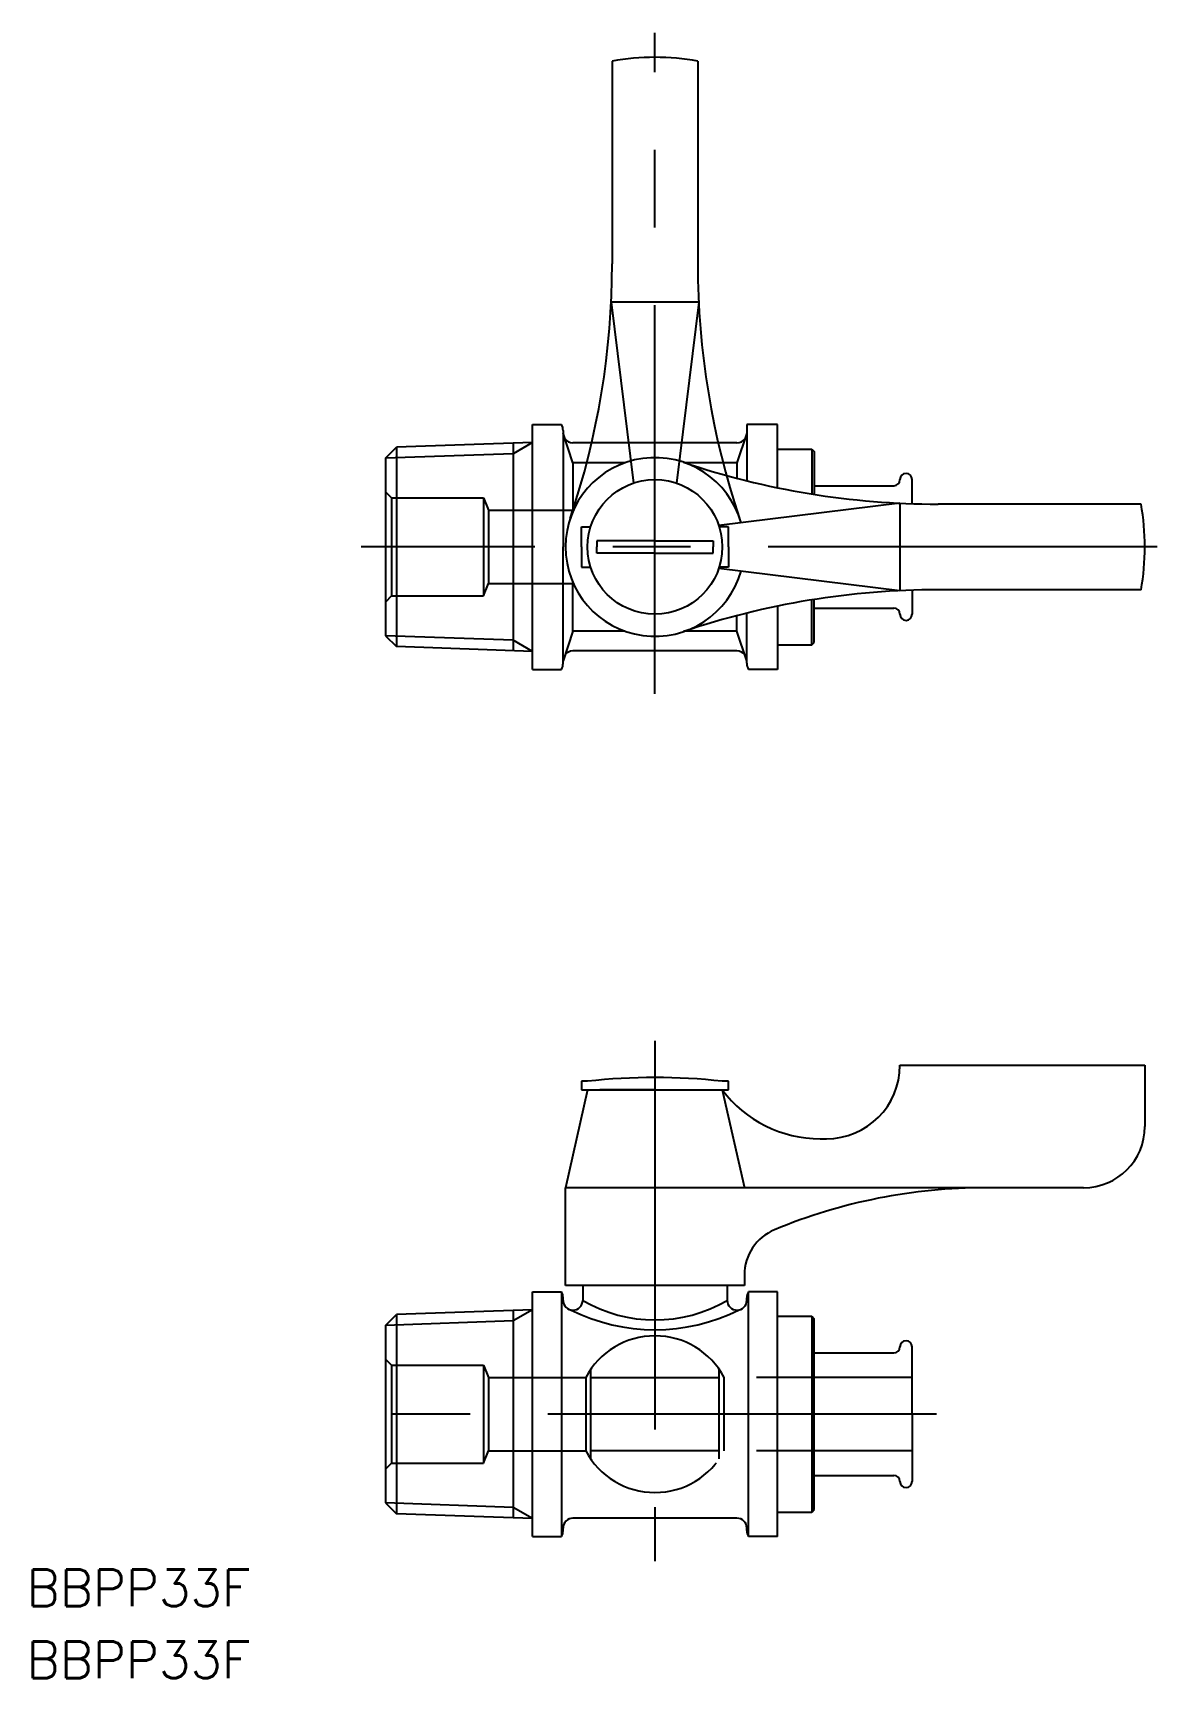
# Model space of a CAD drawing. Extents: x -29 to 63, y -22 to 113.
import ezdxf

# ---------------------------------------------------------------- set-up
doc = ezdxf.new("R2010")
doc.units = 0
for name, pattern in [('CENTER', [50.8, 31.75, -6.35, 6.35, -6.35]), ('DASHED', [19.05, 12.7, -6.35]), ('PHANTOM', [63.5, 31.75, -6.35, 6.35, -6.35, 6.35, -6.35])]:
    doc.linetypes.add(name, pattern=pattern)
doc.layers.get('0').update_dxf_attribs({"linetype": 'CONTINUOUS'})
doc.layers.add('CENTER', color=1, linetype='CENTER')
doc.styles.get("Standard").update_dxf_attribs({"font": 'txt.shx', "height": 3, "bigfont": 'bigfont.shx'})

msp = doc.modelspace()

# ---------------------------------------------------------------- linework, layer by layer
at = {"color": 3, "linetype": 'PHANTOM'}
for p, q in [((18.5, 110.54), (18.5, 93.98)), ((25.5, 110.54), (25.5, 93.98)), ((25.58, 90.85), (18.42, 90.85)), ((18.42, 90.85), (20.25, 76.06)), ((25.58, 90.85), (23.75, 76.06))]:
    msp.add_line(p, q, dxfattribs=at)
at = {"color": 7, "linetype": 'CONTINUOUS'}
for p, q in [((12, 80.85), (14.37, 80.85)), ((12, 60.85), (12, 80.85)), ((29.5, 80.85), (29.5, 76.25)), ((32, 80.85), (29.5, 80.85)), ((32, 75.69), (32, 80.85)), ((12, 79.37), (0.89, 78.99)), ((10.42, 79.32), (10.42, 62.37)), ((14.5, 80.35), (14.5, 70.85)), ((15.3, 77.72), (14.5, 80.15)), ((28.7, 79.35), (15.3, 79.35)), ((29.5, 80.15), (28.7, 77.72)), ((0, 78.1), (0.89, 78.99)), ((0, 78.1), (0, 63.59)), ((0.89, 78.99), (0.89, 62.71)), ((32, 78.85), (34.8, 78.85)), ((34.8, 78.85), (34.8, 75.17)), ((34.8, 78.85), (35, 78.65)), ((35, 78.65), (35, 75.14)), ((15.3, 77.72), (15.3, 73.74)), ((19.54, 77.72), (15.3, 77.72)), ((28.7, 77.72), (24.46, 77.72)), ((28.7, 77.72), (28.7, 76.46)), ((42.5, 76.85), (42.5, 76.85)), ((35, 75.85), (41.5, 75.85)), ((42, 76.35), (42, 76.35)), ((43, 74.38), (43, 76.35)), ((42, 74.42), (27.21, 72.6)), ((42, 74.42), (42, 67.27)), ((61.69, 74.35), (45.13, 74.35)), ((16, 72.5), (16.75, 72.5)), ((16, 70.85), (16, 72.5)), ((17.25, 71.35), (17.25, 70.85)), ((22, 71.35), (17.25, 71.35)), ((22, 71.35), (26.75, 71.35)), ((26.75, 71.35), (26.75, 70.85)), ((28, 72.5), (27.25, 72.5)), ((28, 70.85), (28, 72.5)), ((14.5, 61.55), (14.5, 70.85)), ((16, 70.85), (16, 69.2)), ((17.25, 70.35), (17.25, 70.85)), ((22, 70.35), (17.25, 70.35)), ((22, 70.35), (26.75, 70.35)), ((26.75, 70.35), (26.75, 70.85)), ((28, 70.85), (28, 69.2)), ((16, 69.2), (16.75, 69.2)), ((42, 67.27), (27.21, 69.1)), ((28, 69.2), (27.25, 69.2)), ((15.3, 63.97), (15.3, 67.95)), ((43, 67.31), (43, 65.35)), ((61.69, 67.35), (45.13, 67.35)), ((32, 66.01), (32, 60.85)), ((34.8, 62.85), (34.8, 66.52)), ((35, 63.05), (35, 66.55)), ((28.7, 63.97), (28.7, 65.23)), ((29.5, 61.55), (29.5, 65.44)), ((35, 65.85), (41.5, 65.85)), ((42, 65.35), (42, 65.35)), ((42.5, 64.85), (42.5, 64.85)), ((0, 63.59), (0.89, 62.71)), ((15.3, 63.97), (14.5, 61.55)), ((19.54, 63.97), (15.3, 63.97)), ((28.7, 63.97), (24.46, 63.97)), ((29.5, 61.55), (28.7, 63.97)), ((12, 62.32), (0.89, 62.71)), ((28.7, 62.35), (15.3, 62.35)), ((32, 62.85), (34.8, 62.85)), ((34.8, 62.85), (35, 63.05)), ((12, 60.85), (14.37, 60.85)), ((14.5, 61.35), (14.5, 61.55)), ((29.5, 61.35), (29.5, 61.55)), ((32, 60.85), (29.63, 60.85)), ((42, 28.5), (42, 28.5)), ((42, 28.5), (62, 28.5)), ((62, 28.5), (62, 23.5)), ((16, 27.2), (16, 26.5)), ((16.5, 27.2), (16, 27.2)), ((28, 27.2), (27.5, 27.2)), ((28, 26.5), (28, 27.2)), ((16.5, 26.5), (14.7, 18.5)), ((16, 26.5), (17.65, 26.5)), ((16.5, 26.5), (27.5, 26.5)), ((22, 26.5), (17.5, 26.5)), ((26.35, 26.5), (28, 26.5)), ((27.5, 26.5), (29.3, 18.5)), ((35.5, 22.5), (36, 22.5)), ((14.7, 10.5), (14.7, 18.5)), ((57, 18.5), (14.7, 18.5)), ((29.3, 11.37), (29.3, 10.5)), ((12, 10), (14.37, 10)), ((12, -10), (12, 10)), ((14.37, 10), (14.37, -10)), ((14.5, 9.3), (14.5, 9.5)), ((29.3, 10.5), (14.7, 10.5)), ((16.1, 10.5), (16.1, 9.3)), ((27.9, 10.5), (27.9, 9.3)), ((29.5, 9.3), (29.5, 9.5)), ((32, 10), (29.63, 10)), ((29.63, -10), (29.63, 10)), ((32, -10), (32, 10)), ((0, 7.25), (0.89, 8.14)), ((12, 8.53), (0.89, 8.14)), ((0.89, 8.14), (0.89, -8.14)), ((10.42, 8.47), (10.42, -8.47)), ((15.3, 8.5), (15.3, 8.5)), ((28.7, 8.5), (28.7, 8.5)), ((0, 7.25), (0, -7.25)), ((32, 8), (34.8, 8)), ((34.8, 8), (35, 7.8)), ((34.8, 8), (34.8, -8)), ((35, -7.8), (35, 7.8)), ((42, 5.5), (42, 5.5)), ((42.5, 6), (42.5, 6)), ((43, 0), (43, 5.5)), ((35, 5), (41.5, 5)), ((43, 0), (43, -5.5)), ((35, -5), (41.5, -5)), ((0, -7.25), (0.89, -8.14)), ((32, -8), (34.8, -8)), ((34.8, -8), (35, -7.8)), ((12, -8.53), (0.89, -8.14)), ((14.5, -9.5), (14.5, -9.3)), ((28.7, -8.5), (15.3, -8.5)), ((29.5, -9.5), (29.5, -9.3)), ((12, -10), (14.37, -10)), ((32, -10), (29.63, -10))]:
    msp.add_line(p, q, dxfattribs=at)
at = {"color": 3, "linetype": 'CONTINUOUS'}
for p, q in [((12, 79.37), (10.42, 78.46)), ((10.42, 78.46), (0, 78.1)), ((10.42, 63.23), (0, 63.59)), ((12, 62.32), (10.42, 63.23)), ((12, 8.53), (10.42, 7.62)), ((10.42, 7.62), (0, 7.25)), ((10.42, -7.62), (0, -7.25)), ((12, -8.53), (10.42, -7.62))]:
    msp.add_line(p, q, dxfattribs=at)
at = {"color": 3, "linetype": 'DASHED'}
for p, q in [((0.5, 74.85), (0, 75.35)), ((0.5, 74.85), (8, 74.85)), ((0.5, 74.85), (0.5, 66.85)), ((8, 74.85), (8, 66.85)), ((8, 74.85), (8.41, 73.85)), ((8.41, 73.85), (8.41, 67.85)), ((8.41, 73.85), (15.34, 73.85)), ((8, 66.85), (8.41, 67.85)), ((8.41, 67.85), (15.34, 67.85)), ((0.5, 66.85), (0, 66.35)), ((0.5, 66.85), (8, 66.85)), ((0.5, 4), (0, 4.5)), ((0.5, 4), (8, 4)), ((0.5, 4), (0.5, -4)), ((8, 4), (8.41, 3)), ((8, 4), (8, -4)), ((8.41, 3), (8.41, -3)), ((8.41, 3), (16.35, 3)), ((16.35, 3), (16.35, -3)), ((16.75, 3.66), (16.75, -3.66)), ((16.75, 3), (27.25, 3)), ((27.25, -3.66), (27.25, 3.66)), ((43, 3), (27.65, 3)), ((27.65, -3), (27.65, 3)), ((0.5, -4), (0, -4.5)), ((0.5, -4), (8, -4)), ((8, -4), (8.41, -3)), ((8.41, -3), (16.35, -3)), ((27.25, -3), (16.75, -3)), ((43, -3), (27.65, -3))]:
    msp.add_line(p, q, dxfattribs=at)
at = {"color": 7, "linetype": 'CONTINUOUS'}
msp.add_circle((22, 70.85), 5.5, dxfattribs=at)
at = {"color": 3, "linetype": 'PHANTOM'}
for centre, radius, start, end in [((22, 90.85), 20, 79.9213, 100.0787), ((-46.5, 93.98), 65, 341.3413, 0), ((90.5, 93.98), 65, 180, 198.6587)]:
    msp.add_arc(centre, radius, start, end, dxfattribs=at)
at = {"color": 7, "linetype": 'CONTINUOUS'}
for centre, radius, start, end in [((13.5, 80.35), 1, 0, 30), ((15.3, 80.15), 0.8, 216.4992, 270), ((28.7, 80.15), 0.8, 270, 323.5008), ((22, 70.85), 7.3, 15.6882, 344.3118), ((45.13, 139.35), 65, 251.3413, 270), ((42.5, 76.35), 0.5, 90, 180), ((42.5, 76.35), 0.5, 0, 90), ((41.5, 76.35), 0.5, 270, 0), ((42, 70.85), 20, 349.9213, 10.0787), ((45.13, 2.35), 65, 90, 108.6587), ((41.5, 65.35), 0.5, 360, 90), ((42.5, 65.35), 0.5, 180, 270), ((42.5, 65.35), 0.5, 270, 0), ((15.3, 61.55), 0.8, 90, 143.5008), ((28.7, 61.55), 0.8, 36.4992, 90), ((13.5, 61.35), 1, 330, 0), ((30.5, 61.35), 1, 180, 210), ((36, 28.5), 6, 270, 0), ((22, -23.07), 50.57, 83.7557, 96.2443), ((35.5, 32.5), 10, 216.8699, 270), ((57, 23.5), 5, 270, 0), ((49, -26.5), 45, 90, 112.5151), ((33.3, 11.37), 4, 112.5151, 180), ((13.5, 9.5), 1, 0, 30), ((30.5, 9.5), 1, 150, 180), ((15.3, 9.3), 0.8, 180, 270), ((22, 22.32), 15.42, 243.4924, 296.5076), ((15.3, 9.3), 0.8, 270, 0), ((22, 19.38), 11.68, 239.6839, 300.3369), ((28.7, 9.3), 0.8, 180, 270), ((28.7, 9.3), 0.8, 270, 0), ((41.5, 5.5), 0.5, 270, 0), ((42.5, 5.5), 0.5, 90, 180), ((42.5, 5.5), 0.5, 0, 90), ((41.5, -5.5), 0.5, 360, 90), ((42.5, -5.5), 0.5, 180, 270), ((42.5, -5.5), 0.5, 270, 0), ((15.3, -9.3), 0.8, 90, 180), ((28.7, -9.3), 0.8, 0, 90), ((13.5, -9.5), 1, 330, 0), ((30.5, -9.5), 1, 180, 210)]:
    msp.add_arc(centre, radius, start, end, dxfattribs=at)
at = {"color": 3, "linetype": 'DASHED'}
for start, end in [(90, 152.0468), (27.9532, 90), (207.9532, 332.0468)]:
    msp.add_arc((22, 0), 6.4, start, end, dxfattribs=at)
at = {"layer": 'CENTER', "color": 1, "linetype": 'CENTER'}
for p, q in [((22, 58.85), (22, 112.85)), ((63, 70.85), (-2, 70.85)), ((22, 30.5), (22, -12)), ((45, 0), (-2, 0))]:
    msp.add_line(p, q, dxfattribs=at)

# ---------------------------------------------------------------- texts
at = {"color": 7, "linetype": 'CONTINUOUS'}
for p in [(-29.3, -15.69), (-29.3, -21.56)]:
    msp.add_text('BBPP33F', height=3, dxfattribs=at).set_placement(p)

doc.saveas('drawing.dxf')
